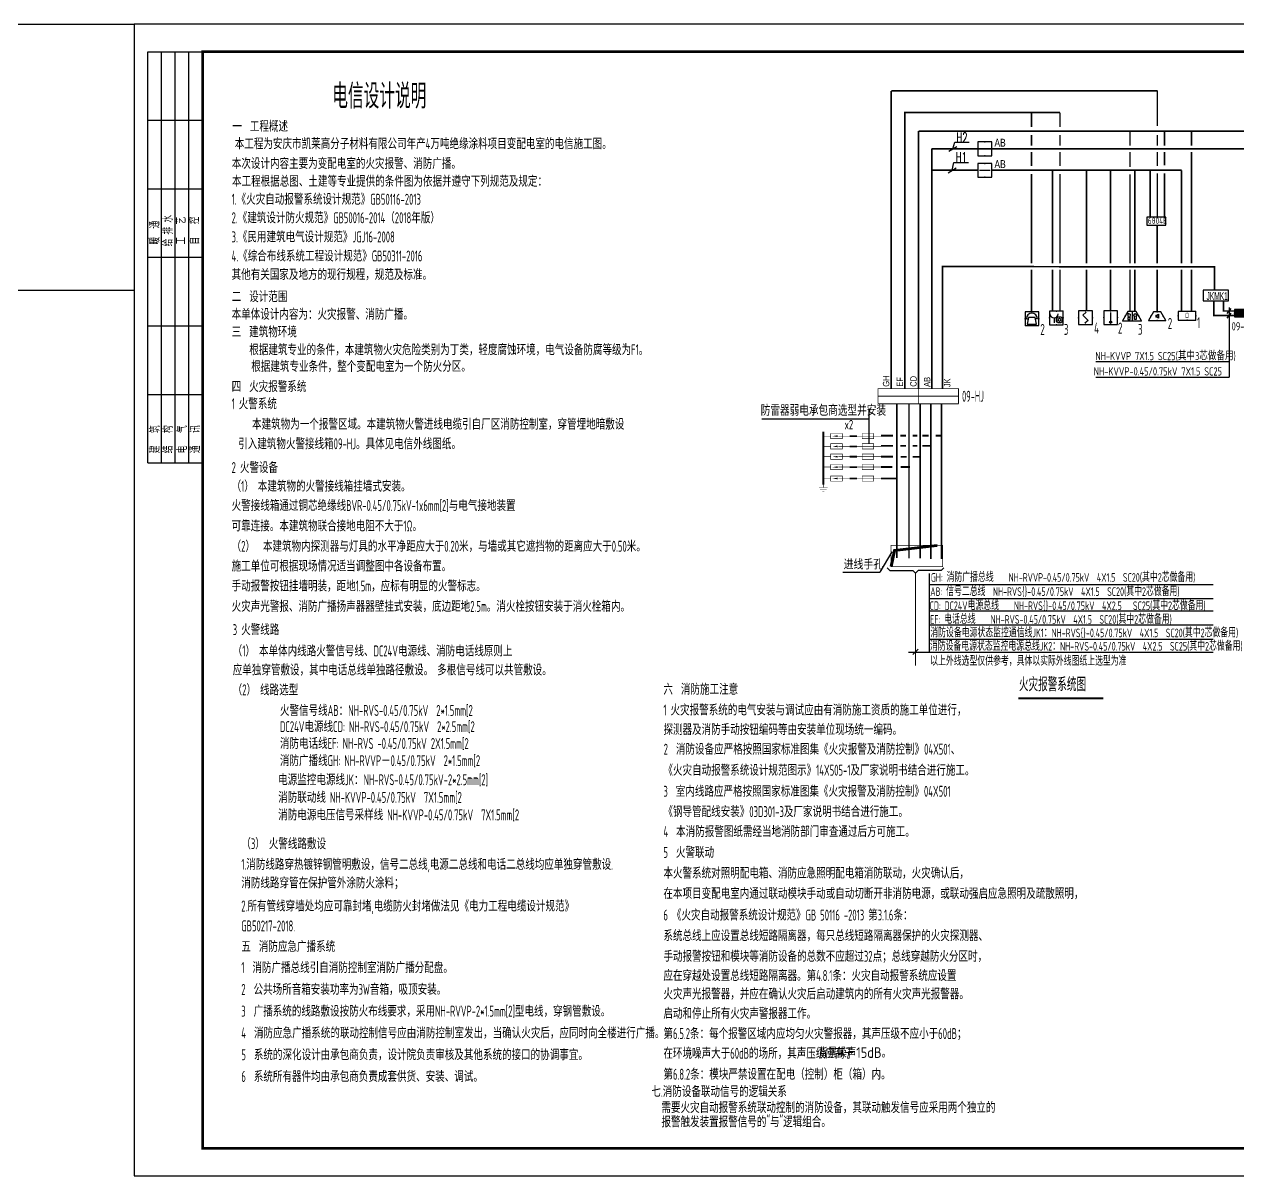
# Model space of a CAD drawing. Extents: x 5211311 to 5622788, y -441754 to -251897.
# Drawn here: x 5373961 to 5418249, y -340059 to -298059 of the extents above; entities that cross this region are included whole.
import ezdxf
from ezdxf.enums import TextEntityAlignment as Align

# ---------------------------------------------------------------- set-up
doc = ezdxf.new("R2010")
doc.units = 0
doc.header["$LTSCALE"] = 1000
doc.header["$MEASUREMENT"] = 0
doc.linetypes.add('DASH', pattern=[0.35, 0.25, -0.1])
doc.linetypes.add('DOTE', pattern=[2.42, 2, -0.2, 0.02, -0.2])
doc.layers.get('0').update_dxf_attribs({"linetype": 'CONTINUOUS'})
for name, color, linetype in [('DIM-消防', 3, 'CONTINUOUS'), ('ELEMENT', 3, 'CONTINUOUS'), ('EQUIP-消防', 3, 'CONTINUOUS'), ('EQUIP-箱柜', 3, 'CONTINUOUS'), ('PUB_DIM', 3, 'CONTINUOUS'), ('PUB_TEXT', 7, 'CONTINUOUS'), ('PUB_TITLE', 4, 'CONTINUOUS'), ('SIG_TEXT', 7, 'CONTINUOUS'), ('TEL_TEXT', 7, 'CONTINUOUS'), ('WALL', 2, 'CONTINUOUS'), ('WINDOW', 4, 'CONTINUOUS'), ('WIRE-消防', 5, 'CONTINUOUS'), ('WIRE-照明', 1, 'CONTINUOUS'), ('底图', 251, 'CONTINUOUS'), ('电信', 7, 'CONTINUOUS'), ('电气', 3, 'CONTINUOUS')]:
    doc.layers.add(name, color=color, linetype=linetype)
doc.styles.add('_TCH_LABEL', font='COMPLEX', dxfattribs={"bigfont": 'GBCBIG'})
doc.styles.add('_TEL_DIM', font='SIMPLEX', dxfattribs={"width": 0.8, "height": 3.5, "bigfont": 'HZTXT'})
doc.styles.add('sce', font='sceie.shx', dxfattribs={"width": 0.8, "height": 400, "bigfont": 'sceic.shx'})
doc.styles.add('SCEI', font='hdtxt.shx', dxfattribs={"width": 0.8, "height": 400, "bigfont": 'hdhztxt.shx'})
doc.styles.add('sceic', font='sceie.shx', dxfattribs={"width": 0.8, "bigfont": 'sceic.shx'})
doc.styles.add('sceie', font='sceie.shx', dxfattribs={"width": 0.7, "bigfont": 'sceic.shx'})
doc.styles.get("Standard").update_dxf_attribs({"font": 'GBENOR', "bigfont": 'GBCBIG'})
doc.styles.add('TG_LINETYPE', font='SIMPLEX', dxfattribs={"width": 0.8, "height": 3, "bigfont": 'HZTXT'})
doc.linetypes.add('TG_BC', pattern='A,2,-0.85,["BC",TG_LINETYPE,S=0.1,R=0,X=-0.65,Y=-0.15],0', length=2.85)
doc.linetypes.add('TG_F', pattern='A,2,-0.4,["F",TG_LINETYPE,S=0.1,R=0,X=-0.28,Y=-0.15],0', length=2.4)

# ---------------------------------------------------------------- blocks, each defined once
blk = doc.blocks.new('$titleblk$00000095')
for p, q in [((-150, 20), (-150, 0)), ((-150, 20), (0, 20)), ((-125, 20), (-125, 0)), ((-100, 20), (-100, 0)), ((-75, 20), (-75, 0)), ((-75, 20), (-75, 0)), ((-50, 20), (-50, 0)), ((-25, 20), (-25, 0)), ((0, 20), (0, 0)), ((-150, 15), (-75, 15)), ((-75, 15), (0, 15)), ((-150, 10), (-75, 10)), ((-75, 10), (0, 10)), ((-150, 5), (-75, 5)), ((-75, 5), (0, 5))]:
    blk.add_line(p, q)
at = {"width": 0.8}
for s, p in [('建   筑', (-146.45, 15.65)), ('暖  通', (-70.35, 15.73)), ('结   构', (-146.45, 10.91)), ('给 排 水', (-71.03, 10.9)), ('电   气', (-146.45, 5.65)), ('工   艺', (-70.35, 6.13)), ('通   讯', (-146.45, 0.88)), ('自   控', (-70.35, 1.24))]:
    blk.add_text(s, height=3.509, dxfattribs=at).set_placement(p)
blk = doc.blocks.new('$equip$00001590')
for p, q in [((0.5, 0), (-0.5, 0)), ((-0.5, 0), (-0.5, -1)), ((0.5, -1), (0.5, 0)), ((-0.4, -0.5), (0.4, -0.5)), ((-0.5, -1), (0.5, -1))]:
    blk.add_line(p, q)
for p in [(0, 0), (-0.5, -0.5), (0.5, -0.5), (0, -1)]:
    blk.add_point(p)
blk.add_solid([(0.4, -0.5), (0.141, -0.465), (0.141, -0.535)])
at = {"flags": 9}
blk.add_attdef('A', (0, 0), '', height=0.00002, dxfattribs=at)
blk.add_attdef('B', text='', height=0.4, dxfattribs=at).set_placement((0.825, -0.677), align=Align.MIDDLE_CENTER)
blk = doc.blocks.new('$equip$00002677')
for p, q in [((-0.3, 0.699), (-0.703, 0)), ((-0.703, 0), (0.703, 0)), ((0.3, 0.699), (-0.3, 0.699)), ((-0.117, 0.421), (-0.117, 0.26)), ((-0.117, 0.421), (-0.036, 0.421)), ((-0.036, 0.26), (-0.117, 0.26)), ((-0.036, 0.421), (0.118, 0.503)), ((-0.036, 0.421), (-0.036, 0.26)), ((0.118, 0.173), (-0.036, 0.26)), ((0.118, 0.503), (0.118, 0.173)), ((0.703, 0), (0.3, 0.699))]:
    blk.add_line(p, q)
at = {"const_width": 0.04}
blk.add_lwpolyline([(-0.3, 0.699), (0.3, 0.699), (0.703, 0), (-0.703, 0), (-0.3, 0.699), (0.3, 0.699)], dxfattribs=at)
blk.add_lwpolyline([(-0.3, 0.699), (0.3, 0.699), (0.703, 0), (-0.703, 0), (-0.3, 0.699), (0.3, 0.699)], dxfattribs=at)
for p in [(-0.501, 0.349), (0, 0.699), (0, 0), (0.502, 0.349)]:
    blk.add_point(p)
at = {"color": 7, "flags": 1}
for tag, height, p in [('A', 0.00002, (0, 0)), ('B', 0.4, (0.961, 0.299))]:
    blk.add_attdef(tag, text='', height=height, dxfattribs=at).set_placement(p, align=Align.MIDDLE_CENTER)
blk = doc.blocks.new('$equip$00002679')
for p, q in [((-0.3, 0.699), (-0.703, 0)), ((-0.703, 0), (0.703, 0)), ((-0.264, 0.249), (-0.304, 0.569)), ((-0.304, 0.569), (-0.128, 0.489)), ((-0.304, 0.249), (-0.304, 0.113)), ((-0.128, 0.249), (-0.304, 0.249)), ((-0.304, 0.113), (-0.128, 0.113)), ((0.3, 0.699), (-0.3, 0.699)), ((0.3, 0.699), (-0.3, 0.699)), ((-0.128, 0.489), (-0.168, 0.249)), ((-0.128, 0.113), (-0.128, 0.249)), ((0, 0.699), (0, 0)), ((0.174, 0.11), (0.174, 0.338)), ((0.294, 0.11), (0.174, 0.11)), ((0.294, 0.338), (0.294, 0.11)), ((0.703, 0), (0.3, 0.699))]:
    blk.add_line(p, q)
at = {"const_width": 0.04}
for points in [[(-0.299, 0.699), (0.301, 0.699), (0.703, 0), (-0.702, 0), (-0.299, 0.699), (0.301, 0.699)], [(-0.3, 0.699), (0.3, 0.699), (0.703, 0), (-0.703, 0), (-0.3, 0.699), (0.3, 0.699)]]:
    blk.add_lwpolyline(points, dxfattribs=at)
blk.add_circle((0.234, 0.43), 0.111)
for p in [(-0.501, 0.349), (0, 0.699), (0, 0), (0.502, 0.349)]:
    blk.add_point(p)
at = {"color": 7, "flags": 1}
for tag, height, p in [('A', 0.00002, (0, 0)), ('B', 0.4, (0.961, 0.299))]:
    blk.add_attdef(tag, text='', height=height, dxfattribs=at).set_placement(p, align=Align.MIDDLE_CENTER)
blk = doc.blocks.new('$equip$00002655')
for p, q in [((-0.5, 1), (-0.5, 0)), ((0.5, 1), (-0.5, 1)), ((0.5, 0), (0.5, 1)), ((-0.5, 0), (0.5, 0)), ((-0.169, 0.5), (-0.169, 0.15))]:
    blk.add_line(p, q)
at = {"const_width": 0.04}
blk.add_lwpolyline([(-0.5, 1), (0.5, 1), (0.5, 0), (-0.5, 0), (-0.5, 1), (0.5, 1)], dxfattribs=at)
for radius in [0.226, 0.113]:
    blk.add_circle((0.227, 0.36), radius)
blk.add_arc((-0.169, 0.8), 0.3, 180, 0)
for p in [(0, 1), (-0.5, 0.5), (0, 0), (0.5, 0.5)]:
    blk.add_point(p)
at = {"color": 7, "flags": 1}
for tag, height, p in [('A', 0.00002, (0, 0)), ('B', 0.4, (0.762, 0.292))]:
    blk.add_attdef(tag, text='', height=height, dxfattribs=at).set_placement(p, align=Align.MIDDLE_CENTER)
blk = doc.blocks.new('$equip$00002649')
for p, q in [((-0.5, 0.5), (-0.5, -0.5)), ((0.5, 0.5), (-0.5, 0.5)), ((-0.2, 0.2), (0.05, 0.4)), ((0, 0), (-0.2, 0.2)), ((0, 0), (0.2, -0.2)), ((0.5, -0.5), (0.5, 0.5)), ((-0.5, -0.5), (0.5, -0.5)), ((0.2, -0.2), (-0.05, -0.4))]:
    blk.add_line(p, q)
at = {"const_width": 0.04}
blk.add_lwpolyline([(-0.5, 0.5), (0.5, 0.5), (0.5, -0.5), (-0.5, -0.5), (-0.5, 0.5), (0.5, 0.5)], dxfattribs=at)
for p in [(-0.5, 0), (0, 0.5), (0.5, 0), (0, -0.5)]:
    blk.add_point(p)
at = {"color": 7, "flags": 1}
for tag, height, p in [('A', 0.00002, (0, 0)), ('B', 0.4, (0.762, -0.208))]:
    blk.add_attdef(tag, text='', height=height, dxfattribs=at).set_placement(p, align=Align.MIDDLE_CENTER)
blk = doc.blocks.new('$equip$00002658')
for p, q in [((0.5, 1), (-0.5, 1)), ((-0.5, 1), (-0.5, 0)), ((0.5, 0), (0.5, 1)), ((-0.5, 0), (0.5, 0)), ((-0.4, 0.5), (-0.27, 0.5)), ((-0.25, 0.6), (-0.35, 0.1)), ((-0.35, 0.1), (0.35, 0.1)), ((0.25, 0.6), (-0.25, 0.6)), ((0.35, 0.1), (0.25, 0.6)), ((0.4, 0.5), (0.27, 0.5))]:
    blk.add_line(p, q)
at = {"const_width": 0.04}
blk.add_lwpolyline([(-0.5, 1), (0.5, 1), (0.5, 0), (-0.5, 0), (-0.5, 1), (0.5, 1)], dxfattribs=at)
blk.add_arc((0, 0.5), 0.4, 0, 180)
for p in [(0, 1), (-0.5, 0.5), (0, 0), (0.5, 0.5)]:
    blk.add_point(p)
at = {"color": 7, "flags": 1}
for tag, height, p in [('A', 0.00002, (0, 0)), ('B', 0.4, (0.762, 0.292))]:
    blk.add_attdef(tag, text='', height=height, dxfattribs=at).set_placement(p, align=Align.MIDDLE_CENTER)
blk = doc.blocks.new('$Equip$00002648')
for p, q in [((-0.5, 0.5), (-0.5, -0.5)), ((0.5, 0.5), (-0.5, 0.5)), ((0, 0.375), (0, -0.412)), ((0.5, -0.5), (0.5, 0.5)), ((-0.5, -0.5), (0.5, -0.5))]:
    blk.add_line(p, q)
at = {"const_width": 0.04}
blk.add_lwpolyline([(-0.5, 0.5), (0.5, 0.5), (0.5, -0.5), (-0.5, -0.5), (-0.5, 0.5), (0.5, 0.5)], dxfattribs=at)
blk.add_circle((0, -0.338), 0.075)
for p in [(-0.5, 0), (0, 0.5), (0.5, 0), (0, -0.5)]:
    blk.add_point(p)
for points in [[(-0.065, -0.3), (0.065, -0.3), (-0.075, -0.338), (0.075, -0.338)], [(-0.065, -0.375), (0.065, -0.375), (-0.075, -0.338), (0.075, -0.338)], [(-0.038, -0.273), (0.037, -0.273), (-0.065, -0.3), (0.065, -0.3)], [(-0.038, -0.402), (0.037, -0.402), (-0.065, -0.375), (0.065, -0.375)], [(0, -0.263), (0, -0.263), (-0.038, -0.273), (0.037, -0.273)], [(0, -0.412), (0, -0.412), (-0.038, -0.402), (0.037, -0.402)]]:
    blk.add_solid(points)
at = {"color": 7, "flags": 1}
for tag, height, p in [('A', 0.00002, (0, 0)), ('B', 0.4, (0.762, -0.208))]:
    blk.add_attdef(tag, text='', height=height, dxfattribs=at).set_placement(p, align=Align.MIDDLE_CENTER)
blk = doc.blocks.new('$equip$00002778')
for p, q in [((0.65, 0.65), (-0.65, 0.65)), ((-0.65, 0.65), (-0.65, 0)), ((-0.65, 0), (0.65, 0)), ((0.65, 0), (0.65, 0.65))]:
    blk.add_line(p, q)
at = {"const_width": 0.04}
blk.add_lwpolyline([(-0.65, 0.65), (-0.65, 0), (0.65, 0), (0.65, 0.65), (-0.65, 0.65), (-0.65, 0)], dxfattribs=at)
for p in [(-0.65, 0.325), (0, 0.65), (0, 0), (0.65, 0.325)]:
    blk.add_point(p)
at = {"color": 7}
blk.add_attdef('$TEXT$', text='', height=0.34, dxfattribs=at).set_placement((0.006, 0.343), align=Align.MIDDLE_CENTER)
at = {"color": 7, "flags": 1}
for tag, height, p in [('A', 0.00002, (0, 0)), ('B', 0.4, (0.905, 0.246))]:
    blk.add_attdef(tag, text='', height=height, dxfattribs=at).set_placement(p, align=Align.MIDDLE_CENTER)
blk = doc.blocks.new('$element$00000582')
at = {"const_width": 0.0233}
for points in [[(0, 0), (0, -1)], [(-0.1, -0.283), (0.1, -0.283), (0.1, -0.717), (-0.1, -0.717), (-0.1, -0.283)]]:
    blk.add_lwpolyline(points, dxfattribs=at)
at = {"flags": 9}
blk.add_attdef('S', (0, 0), '', height=0.00000667, dxfattribs=at)
blk = doc.blocks.new('$element$00000532')
at = {"const_width": 0.0233}
for points in [[(0, 0), (0, -0.283)], [(-0.1, -0.283), (0.1, -0.283), (0.1, -0.717), (-0.1, -0.717), (-0.1, -0.283)], [(0, -1), (0, -0.567)]]:
    blk.add_lwpolyline(points, dxfattribs=at)
for points in [[(-0.033, -0.55), (0.033, -0.55), (0, -0.35), (0.033, -0.55)], [(0.033, -0.55), (0, -0.35), (-0.033, -0.55), (0.033, -0.55)], [(0, -0.367), (-0.033, -0.567), (0.033, -0.567), (0, -0.367)]]:
    blk.add_solid(points)
at = {"flags": 9}
blk.add_attdef('S', (0, 0), '', height=0.00000667, dxfattribs=at)
blk = doc.blocks.new('$element$00000390')
at = {"const_width": 0.0233}
for points in [[(0, 0), (0, -0.375)], [(-0.25, -0.375), (0.25, -0.375)], [(-0.188, -0.5), (0.188, -0.5)], [(-0.062, -0.625), (0.062, -0.625)]]:
    blk.add_lwpolyline(points, dxfattribs=at)
at = {"flags": 9}
blk.add_attdef('S', (0, 0), '', height=0.00000667, dxfattribs=at)
blk = doc.blocks.new('*X177')
at = {"color": 0}
for p, q in [((-250, 33), (-83, 200)), ((-250, 68), (-118, 200)), ((-250, 104), (-154, 200)), ((-250, 139), (-189, 200)), ((-250, 174), (-224, 200)), ((-247, 0), (-47, 200)), ((-212, 0), (-12, 200)), ((-177, 0), (23, 200)), ((-141, 0), (59, 200)), ((-106, 0), (94, 200)), ((-71, 0), (129, 200)), ((-35, 0), (165, 200)), ((0, 0), (200, 200)), ((35, 0), (235, 200)), ((71, 0), (250, 179)), ((106, 0), (250, 144)), ((141, 0), (250, 109)), ((177, 0), (250, 73)), ((212, 0), (250, 38)), ((247, 0), (250, 3))]:
    blk.add_line(p, q, dxfattribs=at)
blk = doc.blocks.new('$equip$00001421')
for p, q in [((0.75, 0.6), (-0.75, 0.6)), ((-0.75, 0.6), (-0.75, 0)), ((-0.75, 0), (0.75, 0)), ((0.75, 0), (0.75, 0.6))]:
    blk.add_line(p, q)
at = {"const_width": 0.6}
blk.add_lwpolyline([(-0.75, 0.3), (0.75, 0.3)], dxfattribs=at)
for p in [(-0.75, 0.3), (0, 0.6), (0, 0), (0.75, 0.3)]:
    blk.add_point(p)
at = {"xscale": 0.00300000000061118, "yscale": 0.00300000000061118, "zscale": 0.00300000000061118}
blk.add_blockref('*X177', (0, 0), dxfattribs=at)
at = {"style": '_TCH_LABEL', "flags": 9}
blk.add_attdef('A', (0, 0), '', height=0.00002, dxfattribs=at)

msp = doc.modelspace()

# ---------------------------------------------------------------- linework, layer by layer
for p, q in [((5405547.8, -317986.6), (5405450.5, -317890.9)), ((5405547.8, -317986.6), (5406391.1, -317986.6)), ((5406488.5, -318082.4), (5406391.1, -317986.6)), ((5406488.5, -318082.4), (5406585.8, -317986.6)), ((5407429.1, -317986.6), (5406585.8, -317986.6)), ((5407429.1, -317986.6), (5407526.4, -317890.9)), ((5406985.4, -318088.4), (5406985.4, -320960.9)), ((5406391.1, -321042.9), (5406585.8, -320851.4))]:
    msp.add_line(p, q)
at = {"color": 4, "linetype": 'Continuous', "const_width": 31.5}
for points in [[(5405120.2, -311900.1), (5405120.2, -311349.4), (5408058.8, -311349.4), (5408058.8, -311900.1)], [(5408058.8, -311900.1), (5405120.2, -311900.1)]]:
    msp.add_lwpolyline(points, dxfattribs=at)
at = {"color": 3, "const_width": 31.5}
for points in [[(5406601.5, -311349.4), (5406601.5, -311900.1)], [(5405120.2, -311624.8), (5408058.8, -311624.8)]]:
    msp.add_lwpolyline(points, dxfattribs=at)
at = {"layer": 'DIM-消防'}
for p, q in [((5407701.3, -302691.2), (5408001.2, -302510.8)), ((5407675.1, -303471.2), (5407975, -303290.7))]:
    msp.add_line(p, q, dxfattribs=at)
for points in [[(5407851.3, -302601), (5407919, -302363.1), (5408443.5, -302363.1)], [(5407825.1, -303381), (5407892.8, -303095.6), (5408417.3, -303095.6)]]:
    msp.add_lwpolyline(points, dxfattribs=at)
at = {"layer": 'EQUIP-消防'}
msp.add_lwpolyline([(5417906, -307754.2), (5416989.9, -307754.2), (5416989.9, -308142.4), (5417906, -308142.4)], close=True, dxfattribs=at)
at = {"layer": 'PUB_TEXT'}
for p, q in [((5406985.4, -318491.6), (5417352.5, -318491.6)), ((5406985.4, -319002.8), (5417352.5, -319002.8)), ((5406985.4, -319451.3), (5417352.5, -319451.3)), ((5406985.4, -319965), (5417352.5, -319965)), ((5406985.4, -320488.5), (5417352.5, -320488.5))]:
    msp.add_line(p, q, dxfattribs=at)
at = {"layer": 'PUB_TITLE'}
msp.add_lwpolyline([(5377969.4, -340058.5), (5437369.4, -340058.5), (5437369.4, -298058.5), (5377969.4, -298058.5)], close=True, dxfattribs=at)
at = {"layer": 'PUB_TITLE', "const_width": 100}
msp.add_lwpolyline([(5380469.4, -339058.5), (5436369.4, -339058.5), (5436369.4, -299058.5), (5380469.4, -299058.5)], close=True, dxfattribs=at)
at = {"layer": 'SIG_TEXT'}
for p, q in [((5404789.5, -312076), (5404789.5, -312986.8)), ((5400881.6, -312451.1), (5404789.5, -312451.1)), ((5404789.5, -312451.1), (5404789.5, -313361.9)), ((5405621.2, -317304.4), (5405180.6, -318044.4)), ((5403840.7, -318044.4), (5405180.6, -318044.4))]:
    msp.add_line(p, q, dxfattribs=at)
at = {"layer": 'WALL', "color": 1, "ltscale": 10}
msp.add_lwpolyline([(5365237.7, -298058.5), (5377969.4, -298058.5), (5377969.4, -307773.6), (5365237.7, -307773.6)], close=True, dxfattribs=at)
at = {"layer": 'WINDOW', "color": 4}
msp.add_lwpolyline([(5415621.3, -305093.9), (5414934.3, -305093.9), (5414934.3, -305385.1), (5415621.3, -305385.1)], close=True, dxfattribs=at)
at = {"layer": 'WIRE-消防', "color": 3, "linetype": 'TG_F', "const_width": 60}
for points in [[(5406097.2, -301248.1), (5406097.2, -308257.3)], [(5406097.2, -301274.3), (5411757.7, -301274.3)], [(5410722, -301278.3), (5410722, -301802)], [(5411761.8, -301278.3), (5411761.8, -301802)], [(5410722, -302095), (5410722, -302488.5)], [(5411761.8, -302095), (5411761.8, -302488.5)], [(5410722, -302713.5), (5410722, -303222.4)], [(5411761.8, -302713.5), (5411761.8, -303222.4)], [(5410722, -303516.6), (5410722, -306015.6)], [(5411761.8, -303516.6), (5411761.8, -306015.6)], [(5410722, -306015.6), (5410722, -306784)], [(5411761.8, -306015.6), (5411761.8, -306784)], [(5410722, -307009), (5410722, -308561.6)], [(5411761.8, -307009), (5411761.8, -308504.7)], [(5406097.2, -307427.6), (5406097.2, -311349.4)], [(5406250.8, -311883.2), (5406250.8, -317534.5)]]:
    msp.add_lwpolyline(points, dxfattribs=at)
at = {"layer": 'WIRE-消防', "linetype": 'Continuous'}
for points, const_width in [([(5407076.1, -302601), (5408768.4, -302601)], 60), ([(5419869.3, -304311.7), (5419869.3, -302601), (5407081.8, -302601)], 60), ([(5407076.1, -303381), (5408768.4, -303381)], 60), ([(5409268.2, -303381), (5416199.7, -303381)], 60), ([(5411488.5, -306015.6), (5411488.5, -303399.9)], 60), ([(5412733.5, -306015.6), (5412733.5, -303370.5)], 60), ([(5413602.6, -306015.6), (5413602.6, -303370.5)], 60), ([(5414490.6, -303376.4), (5414490.6, -306015.6)], 60), ([(5416199.7, -303381), (5416199.7, -306015.6)], 60), ([(5411488.5, -306784), (5411488.5, -306015.6)], 60), ([(5412733.5, -306784), (5412733.5, -306015.6)], 60), ([(5413602.6, -306784), (5413602.6, -306015.6)], 60), ([(5414490.6, -306015.6), (5414490.6, -306784)], 60), ([(5416199.7, -306015.6), (5416199.7, -306784)], 60), ([(5411488.5, -308504.7), (5411488.5, -307009)], 60), ([(5412733.5, -308504.7), (5412733.5, -307009)], 60), ([(5413602.6, -308504.7), (5413602.6, -307009)], 60), ([(5414490.6, -307009), (5414490.6, -308534.9)], 60), ([(5416199.7, -307009), (5416199.7, -308529.9)], 60), ([(5403125, -312914.8), (5403125, -314851.1)], 64.3), ([(5404087.3, -313081.8), (5404354.5, -313081.8)], 64.3), ([(5405233.7, -313063.5), (5405670.2, -313063.5)], 64.3), ([(5405929.7, -313063.5), (5406142.7, -313063.5)], 64.3), ([(5406386.4, -313063.5), (5406555.3, -313063.5)], 64.3), ([(5406742.6, -313063.5), (5406965.4, -313063.5)], 64.3), ([(5407225.4, -313063.5), (5407445.4, -313063.5)], 64.3), ([(5404087.3, -313456.8), (5404354.5, -313456.8)], 64.3), ([(5405233.7, -313438.6), (5405670.2, -313438.6)], 64.3), ([(5405929.7, -313438.6), (5406142.7, -313438.6)], 64.3), ([(5405952.3, -313438.6), (5405948.1, -313438.6)], 64.3), ([(5406386.4, -313438.6), (5406555.3, -313438.6)], 64.3), ([(5406742.6, -313438.6), (5407067.8, -313438.6)], 64.3), ([(5404087.3, -313831.9), (5404354.5, -313831.9)], 64.3), ([(5405233.7, -313830), (5405667.9, -313831.4)], 64.3), ([(5405944.8, -313833.4), (5406165.5, -313835.4)], 64.3), ([(5406383.7, -313836.5), (5406669.7, -313838)], 64.3), ([(5404087.3, -314212.2), (5404354.5, -314212.2)], 64.3), ([(5405233.7, -314207.7), (5405647.4, -314207.7)], 64.3), ([(5405947.1, -314207.7), (5406282.9, -314207.7)], 64.3), ([(5404087.3, -314627.2), (5404354.5, -314627.2)], 64.3), ([(5405233.7, -314622.7), (5405809.5, -314622.7)], 64.3)]:
    msp.add_lwpolyline(points, dxfattribs=dict(at, const_width=const_width))
at = {"layer": 'WIRE-消防', "color": 5, "linetype": 'Continuous', "const_width": 60}
for points in [[(5407081.8, -307898.3), (5407081.8, -302601)], [(5415052.2, -305093.9), (5415052.2, -303366.2)], [(5415307.2, -305383.1), (5415307.2, -306015.6)], [(5415307.2, -306015.6), (5415307.2, -306784)], [(5415307.2, -307009), (5415307.2, -308544)], [(5407081.8, -311349.4), (5407081.8, -307453.2)], [(5417373.8, -308158), (5417373.8, -308716.1)], [(5417725.2, -308539.9), (5417725.2, -308142.4)], [(5418133.5, -308685.5), (5417366.1, -308685.5)], [(5418133.5, -308516.9), (5417710, -308516.9)], [(5407049.4, -317558.4), (5407049.4, -311883.2)]]:
    msp.add_lwpolyline(points, dxfattribs=at)
at = {"layer": 'WIRE-消防', "color": 6, "linetype": 'DOTE', "const_width": 60}
for points in [[(5417400.9, -307769.9), (5417400.9, -306905.1), (5407476.3, -306896.5), (5407476.3, -311359.4)], [(5407438, -317558.4), (5407438, -311883.2)]]:
    msp.add_lwpolyline(points, dxfattribs=at)
at = {"layer": 'WIRE-照明', "color": 0}
msp.add_line((5406236, -320960.9), (5417352.5, -320960.9), dxfattribs=at)
at = {"layer": 'WIRE-照明', "color": 4, "linetype": 'TG_BC', "const_width": 60}
for points in [[(5405604.8, -300487.1), (5415326.3, -300487.1)], [(5405604.8, -308206), (5405604.8, -300491.8)], [(5415314.6, -300495.8), (5415314.6, -301767.1)], [(5415314.6, -302092.5), (5415314.6, -302488.5)], [(5415314.6, -302713.5), (5415314.6, -303229.6)], [(5415314.6, -303501.2), (5415314.6, -305093.8)], [(5405604.8, -311349.4), (5405604.8, -307478.8)], [(5405809.4, -311893.1), (5405809.4, -317525.5)]]:
    msp.add_lwpolyline(points, dxfattribs=at)
at = {"layer": 'WIRE-照明', "color": 1, "linetype": 'DASH', "const_width": 60}
for points in [[(5406601.5, -301953.6), (5406601.5, -308077.8)], [(5406601.5, -301953.6), (5420246.3, -301953.6), (5420246.3, -304311.7)], [(5414316.8, -301920.9), (5414316.8, -302488.5)], [(5415577.2, -301980.4), (5415577.2, -302488.5)], [(5416558.6, -301953.6), (5416558.6, -302488.5)], [(5414316.8, -302713.5), (5414316.8, -303269.7)], [(5415577.2, -302713.5), (5415577.2, -303203.4)], [(5416558.6, -302713.5), (5416558.6, -303493.5)], [(5414316.8, -303530.8), (5414316.8, -306015.6)], [(5415577.2, -303499.5), (5415577.2, -305093.8)], [(5416558.6, -303493.5), (5416558.6, -306015.6)], [(5414316.8, -306015.6), (5414316.8, -306784)], [(5416558.6, -306015.6), (5416558.6, -306784)], [(5414316.8, -307009), (5414316.8, -308534.9)], [(5416558.6, -307009), (5416558.6, -308554.9)], [(5406601.5, -308077.8), (5406601.5, -311349.4)], [(5406660.9, -311883.2), (5406660.9, -317543.5)]]:
    msp.add_lwpolyline(points, dxfattribs=at)
at = {"layer": 'WIRE-照明', "color": 0, "const_width": 45}
msp.add_lwpolyline([(5406488.5, -318075), (5406488.5, -321449.4)], dxfattribs=at)
at = {"layer": '底图', "color": 0, "const_width": 70}
msp.add_lwpolyline([(5410240.5, -322643.5), (5413343.8, -322643.5)], dxfattribs=at)
at = {"layer": '电气'}
for p, q in [((5417869.4, -308609.3), (5418003.6, -308421.4)), ((5417869.4, -308777.9), (5418003.6, -308589.9)), ((5417942, -308393.7), (5417942, -310924.6)), ((5413064.1, -310364.7), (5417942, -310364.7)), ((5413064.1, -310924.6), (5417942, -310924.6))]:
    msp.add_line(p, q, dxfattribs=at)
at = {"layer": '电气', "lineweight": 60, "const_width": 20}
msp.add_lwpolyline([(5405595.5, -317064.8), (5407481, -317064.8), (5407481, -317842.2), (5405595.5, -317842.2), (5405595.5, -317064.8)], dxfattribs=at)
at = {"layer": '电气', "lineweight": 60}
msp.add_lwpolyline([(5405595.5, -317842.2), (5405717.5, -317249.6), (5407282.8, -317064.8)], dxfattribs=at)

# ---------------------------------------------------------------- block references
at = {"layer": 'ELEMENT', "xscale": -963.9000000000233, "yscale": 963.9000000000233, "zscale": 963.9000000000002}
for name, p, rotation in [('$element$00000532', (5403123.4, -313081.8), 90), ('$element$00000582', (5405233.7, -313081.8), 270), ('$element$00000532', (5403123.4, -313456.8), 90), ('$element$00000582', (5405233.7, -313456.8), 270), ('$element$00000532', (5403123.4, -313831.9), 90), ('$element$00000582', (5405233.7, -313831.9), 270), ('$element$00000532', (5403123.4, -314212.2), 90), ('$element$00000582', (5405233.7, -314212.2), 270), ('$element$00000532', (5403123.4, -314627.2), 90), ('$element$00000582', (5405233.7, -314627.2), 270)]:
    msp.add_blockref(name, p, dxfattribs=dict(at, rotation=rotation))
at = {"layer": 'ELEMENT', "xscale": -642.6000000000931, "yscale": 642.5999999999767, "zscale": 642.6000000000001}
msp.add_blockref('$element$00000390', (5403125, -314714.9), dxfattribs=at)
at = {"layer": 'EQUIP-消防', "color": 3, "linetype": 'Continuous', "xscale": 500, "yscale": 500, "zscale": 500}
for p in [(5409018.2, -302351), (5409018.2, -303131)]:
    msp.add_blockref('$equip$00001590', p, dxfattribs=at)
at = {"layer": 'EQUIP-消防'}
for name, p, xscale, yscale, zscale in [('$equip$00002658', (5410735.4, -309048.3), 500, 500, 500), ('$equip$00002655', (5411630.9, -309019.5), 500, 500, 500), ('$equip$00002649', (5412692.3, -308764.8), 500, 500, 500), ('$Equip$00002648', (5413610.5, -308754.9), 500, 500, 500), ('$equip$00002679', (5414391, -308880.9), 500, 500, 500), ('$equip$00002677', (5415307, -308857.5), 450, 450, 450)]:
    msp.add_blockref(name, p, dxfattribs=dict(at, xscale=xscale, yscale=yscale, zscale=zscale))
at = {"layer": 'EQUIP-消防', "xscale": 500, "yscale": 500, "zscale": 500}
msp.add_blockref('$equip$00002778', (5416399.2, -308854.9), dxfattribs=at).add_auto_attribs({'$TEXT$': 'D'})
at = {"layer": 'EQUIP-箱柜', "xscale": 449.820000000298, "yscale": 449.820000000298, "zscale": 449.820000000298}
msp.add_blockref('$equip$00001421', (5418470.8, -308735.2), dxfattribs=at)
at = {"layer": 'PUB_TITLE', "xscale": 100, "yscale": 100, "zscale": 100, "rotation": 90}
msp.add_blockref('$titleblk$00000095', (5380469.4, -299058.5), dxfattribs=at)

# ---------------------------------------------------------------- texts
at = {"layer": 'DIM-消防', "color": 7, "style": '_TEL_DIM', "width": 0.64}
for s, p in [('H2', (5407984.9, -302361.8)), ('H1', (5407958.7, -303075.3))]:
    msp.add_text(s, height=350, dxfattribs=at).set_placement(p)
at = {"layer": 'PUB_DIM', "style": 'sceie', "width": 0.6}
msp.add_text('09-HJ', height=400, dxfattribs=at).set_placement((5408187.8, -311826.4))
at = {"layer": 'PUB_TEXT'}
for s, height, style, width, p in [('AB', 288, 'SCEI', 0.8, (5409370.1, -302522.7, -27632.6)), ('AB', 288, 'SCEI', 0.8, (5409370.1, -303302.7, -27632.6)), ('6804E', 225, 'sceie', 0.8, (5414968.4, -305335)), ('GH: 消防广播总线    NH-RVVP-0.45/0.75kV  4X1.5  SC20(其中2芯做备用)', 314.874, 'sceie', 0.7, (5407049.3, -318393.3)), ('AB: 信号二总线  NH-RVS{}-0.45/0.75kV  4X1.5  SC20(其中2芯做备用)', 314.874, 'sceie', 0.7, (5407027.7, -318909.8)), ('CD: DC24V电源总线    NH-RVS{}-0.45/0.75kV  4X2.5   SC25(其中2芯做备用)', 314.874, 'sceie', 0.7, (5407005, -319424.4)), ('EF: 电话总线    NH-RVS-0.45/0.75kV  4X1.5  SC20(其中2芯做备用)', 314.874, 'sceie', 0.7, (5407022.9, -319925.1)), ('消防设备电源状态监控通信线JK1：NH-RVS{}-0.45/0.75kV  4X1.5  SC20(其中2芯做备用)', 314.874, 'sceie', 0.7, (5407029.7, -320416.4)), ('消防设备电源状态监控电源总线JK2：NH-RVS-0.45/0.75kV  4X2.5  SC25(其中2芯做备用)', 314.874, 'sceie', 0.7, (5407014.8, -320904))]:
    msp.add_text(s, height=height, dxfattribs=dict(at, style=style, width=width)).set_placement(p)
at = {"layer": 'PUB_TEXT', "style": 'sceie', "width": 0.7}
msp.add_text('以上外线选型仅供参考，具体以实际外线图纸上选型为准', height=314.874, dxfattribs=at).set_placement((5407026.3, -321292.1), align=Align.MIDDLE_LEFT)
at = {"layer": 'SIG_TEXT', "style": 'sceic', "width": 0.8}
for s, p in [('09-ALE1', (5418026.8, -309224.4)), ('NH-KVVP 7X1.5 SC25(其中3芯做备用)', (5413054.4, -310310.9)), ('NH-KVVP-0.45/0.75kV 7X1.5 SC25', (5412994.4, -310870.7))]:
    msp.add_text(s, height=300, dxfattribs=at).set_placement(p)
at = {"layer": 'TEL_TEXT'}
msp.add_text('背景噪声15dB。', height=385.82, dxfattribs=at).set_placement((5402936, -335760))
at = {"layer": '电信'}
for s, height, style, width, p in [('一  工程概述', 400, 'sceic', 0.67, (5381554.8, -301981.7)), ('本工程为安庆市凯莱高分子材料有限公司年产4万吨绝缘涂料项目变配电室的电信施工图。', 400, 'sceic', 0.67, (5381643, -302614.8)), ('本次设计内容主要为变配电室的火灾报警、消防广播。', 400, 'sceic', 0.67, (5381535.6, -303335.9)), ('本工程根据总图、土建等专业提供的条件图为依据并遵守下列规范及规定：', 400, 'sceic', 0.67, (5381542.8, -303985.1)), ('1.《火灾自动报警系统设计规范》GB50116-2013', 400, 'sceic', 0.67, (5381528.6, -304641)), ('2.《建筑设计防火规范》GB50016-2014（2018年版）', 400, 'sceic', 0.67, (5381528.6, -305316.3)), ('3.《民用建筑电气设计规范》JGJ16-2008', 400, 'sceic', 0.67, (5381528.6, -306013.7)), ('4.《综合布线系统工程设计规范》GB50311-2016', 400, 'sceic', 0.67, (5381528.6, -306711.2)), ('其他有关国家及地方的现行规程，规范及标准。', 400, 'sceic', 0.67, (5381528.6, -307386)), ('二  设计范围', 400, 'sceic', 0.67, (5381528.6, -308194.4)), ('JKMK1', 288, 'SCEI', 0.5, (5417111.3, -308115)), ('本单体设计内容为：火灾报警、消防广播。', 400, 'sceic', 0.67, (5381528.6, -308837.4)), ('三  建筑物环境', 400, 'sceic', 0.67, (5381528.6, -309479)), ('根据建筑专业的条件，本建筑物火灾危险类别为丁类，轻度腐蚀环境，电气设备防腐等级为F1。', 400, 'sceic', 0.67, (5382173.2, -310129.2)), ('根据建筑专业条件，整个变配电室为一个防火分区。', 400, 'sceic', 0.67, (5382245.3, -310738.1)), ('四  火灾报警系统', 400, 'sceic', 0.67, (5381528.6, -311473.2)), ('1 火警系统', 400, 'sceic', 0.67, (5381528.6, -312102.6)), ('防雷器弱电承包商选型并安装', 400, 'sceie', 0.8, (5400838.2, -312339.6)), ('本建筑物为一个报警区域。本建筑物火警进线电缆引自厂区消防控制室，穿管埋地暗敷设', 400, 'sceic', 0.67, (5382273.9, -312843.7)), ('x2', 340, 'sce', 0.8, (5403900.8, -312831)), ('引入建筑物火警接线箱09-HJ。具体见电信外线图纸。', 400, 'sceic', 0.67, (5381768.4, -313560.1)), ('2 火警设备', 400, 'sceic', 0.67, (5381528.6, -314427.7)), ('（1） 本建筑物的火警接线箱挂墙式安装。', 400, 'sceic', 0.67, (5381528.6, -315108.8)), ('火警接线箱通过铜芯绝缘线BVR-0.45/0.75kV-1x6mm[2]与电气接地装置', 400, 'sceic', 0.67, (5381528.6, -315811.9)), ('可靠连接。本建筑物联合接地电阻不大于1Ω。', 400, 'sceic', 0.67, (5381528.6, -316556)), ('（2）  本建筑物内探测器与灯具的水平净距应大于0.20米，与墙或其它遮挡物的距离应大于0.50米。', 400, 'sceic', 0.67, (5381528.6, -317299.1)), ('进线手孔', 360, 'sceie', 0.8, (5403866.7, -317944.7)), ('施工单位可根据现场情况适当调整图中各设备布置。', 400, 'sceic', 0.67, (5381528.6, -318020.4)), ('手动报警按钮挂墙明装，距地1.5m，应标有明显的火警标志。', 400, 'sceic', 0.67, (5381528.6, -318747.3)), ('火灾声光警报、消防广播扬声器器壁挂式安装，底边距地2.5m。消火栓按钮安装于消火栓箱内。', 400, 'sceic', 0.67, (5381528.6, -319491.4)), ('3 火警线路', 400, 'sceic', 0.67, (5381568.9, -320341.1)), ('（1） 本单体内线路火警信号线、DC24V电源线、消防电话线原则上', 400, 'sceic', 0.67, (5381568.9, -321116.8)), ('应单独穿管敷设，其中电话总线单独路径敷设。 多根信号线可以共管敷设。', 400, 'sceic', 0.67, (5381568.9, -321810.6)), ('火灾报警系统图', 500, 'sceie', 0.7, (5410263.9, -322385.6)), ('（2） 线路选型', 400, 'sceic', 0.67, (5381568.9, -322536.5)), ('六  消防施工注意', 400, 'sceic', 0.67, (5397287.8, -322515)), ('火警信号线AB：NH-RVS-0.45/0.75kV  2*1.5mm[2', 400, 'sceic', 0.67, (5383292.1, -323287.5)), ('1 火灾报警系统的电气安装与调试应由有消防施工资质的施工单位进行，', 400, 'sceic', 0.67, (5397287.8, -323270)), ('DC24V电源线CD: NH-RVS-0.45/0.75kV  2*2.5mm[2', 400, 'sceic', 0.67, (5383292.1, -323878.4)), ('探测器及消防手动按钮编码等由安装单位现场统一编码。', 400, 'sceic', 0.67, (5397287.8, -323983)), ('消防电话线EF: NH-RVS -0.45/0.75kV 2X1.5mm[2', 400, 'sceic', 0.67, (5383292.1, -324491.6)), ('2  消防设备应严格按照国家标准图集《火灾报警及消防控制》04X501、', 400, 'sceic', 0.67, (5397297.8, -324701.1)), ('消防广播线GH: NH-RVVP－0.45/0.75kV  2*1.5mm[2', 400, 'sceic', 0.67, (5383292.1, -325118.6)), ('《火灾自动报警系统设计规范图示》14X505-1及厂家说明书结合进行施工。', 400, 'sceic', 0.67, (5397287.8, -325466.5)), ('电源监控电源线JK：NH-RVS-0.45/0.75kV-2*2.5mm[2]', 400, 'sceic', 0.67, (5383228.1, -325814.2)), ('3  室内线路应严格按照国家标准图集《火灾报警及消防控制》04X501', 400, 'sceic', 0.67, (5397287.8, -326236.7)), ('消防联动线 NH-KVVP-0.45/0.75kV  7X1.5mm[2 ', 400, 'sceic', 0.67, (5383228.1, -326458.8)), ('消防电源电压信号采样线 NH-KVVP-0.45/0.75kV  7X1.5mm[2 ', 400, 'sceic', 0.67, (5383228.1, -327096.9)), ('《钢导管配线安装》03D301-3及厂家说明书结合进行施工。', 400, 'sceic', 0.67, (5397287.8, -326978)), ('4  本消防报警图纸需经当地消防部门审查通过后方可施工。', 400, 'sceic', 0.67, (5397287.8, -327704)), ('（3） 火警线路敷设', 400, 'sceic', 0.67, (5381882, -328148.1)), ('5  火警联动', 400, 'sceic', 0.67, (5397287.8, -328464.8)), ('1.消防线路穿热镀锌钢管明敷设，信号二总线,电源二总线和电话二总线均应单独穿管敷设.', 400, 'sceic', 0.67, (5381882, -328902.6)), ('本火警系统对照明配电箱、消防应急照明配电箱消防联动，火灾确认后，', 400, 'sceic', 0.67, (5397287.8, -329220.1)), ('消防线路穿管在保护管外涂防火涂料；', 400, 'sceic', 0.67, (5381882, -329577.4)), ('在本项目变配电室内通过联动模块手动或自动切断开非消防电源，或联动强启应急照明及疏散照明，', 400, 'sceic', 0.67, (5397287.8, -329962.8)), ('2.所有管线穿墙处均应可靠封堵,电缆防火封堵做法见《电力工程电缆设计规范》', 400, 'sceic', 0.67, (5381882, -330421.8)), ('6 《火灾自动报警系统设计规范》GB 50116 -2013 第3.1.6条：', 400, 'sceic', 0.67, (5397287.8, -330750.3)), ('GB50217-2018.', 400, 'sceic', 0.67, (5381882, -331148)), ('系统总线上应设置总线短路隔离器，每只总线短路隔离器保护的火灾探测器、', 400, 'sceic', 0.67, (5397287.8, -331502.6)), ('五  消防应急广播系统', 400, 'sceic', 0.67, (5381882, -331899)), ('手动报警按钮和模块等消防设备的总数不应超过32点；总线穿越防火分区时，', 400, 'sceic', 0.67, (5397287.8, -332256.5)), ('1  消防广播总线引自消防控制室消防广播分配盘。', 400, 'sceic', 0.67, (5381882, -332667.3)), ('应在穿越处设置总线短路隔离器。第4.8.1条：火灾自动报警系统应设置', 400, 'sceic', 0.67, (5397287.8, -332956.6)), ('2  公共场所音箱安装功率为3W音箱，吸顶安装。', 400, 'sceic', 0.67, (5381882, -333461.6)), ('火灾声光报警器，并应在确认火灾后启动建筑内的所有火灾声光报警器。', 400, 'sceic', 0.67, (5397287.8, -333627.4)), ('3  广播系统的线路敷设按防火布线要求，采用NH-RVVP-2*1.5mm[2]型电线，穿钢管敷设。', 400, 'sceic', 0.67, (5381882, -334255.9)), ('启动和停止所有火灾声警报器工作。', 400, 'sceic', 0.67, (5397287.8, -334338)), ('4  消防应急广播系统的联动控制信号应由消防控制室发出，当确认火灾后，应同时向全楼进行广播。', 400, 'sceic', 0.67, (5381882, -335050.3)), ('第6.5.2条：每个报警区域内应均匀火灾警报器，其声压级不应小于60dB；', 400, 'sceic', 0.67, (5397287.8, -335073.6)), ('5  系统的深化设计由承包商负责，设计院负责审核及其他系统的接口的协调事宜。', 400, 'sceic', 0.67, (5381882, -335844.6)), ('在环境噪声大于60dB的场所，其声压级应高于', 400, 'sceic', 0.67, (5397287.8, -335792.7)), ('第6.8.2条：模块严禁设置在配电（控制）柜（箱）内。', 400, 'sceic', 0.67, (5397287.8, -336557.3)), ('6  系统所有器件均由承包商负责成套供货、安装、调试。', 400, 'sceic', 0.67, (5381882, -336638.9)), ('七.消防设备联动信号的逻辑关系', 400, 'sceic', 0.67, (5396848.9, -337188.4)), ('需要火灾自动报警系统联动控制的消防设备，其联动触发信号应采用两个独立的', 400, 'sceic', 0.67, (5397214.9, -337770.5)), ('报警触发装置报警信号的"与"逻辑组合。', 400, 'sceic', 0.67, (5397214.9, -338293))]:
    msp.add_text(s, height=height, dxfattribs=dict(at, style=style, width=width)).set_placement(p)
at = {"layer": '电信', "style": 'SCEI', "width": 0.85}
for s, p in [('GH', (5405414.7, -311279.9)), ('EF', (5405919, -311279.9)), ('CD', (5406411.4, -311279.9)), ('AB', (5406909.2, -311285)), ('JK', (5407648.2, -311295))]:
    msp.add_text(s, height=233.28, rotation=90, dxfattribs=at).set_placement(p, align=Align.MIDDLE_LEFT)
at = {"layer": '电气', "color": 0, "style": 'sceic', "width": 0.67}
msp.add_text('电信设计说明', height=900, dxfattribs=at).set_placement((5385200.2, -301131.4))
at = {"layer": '电气', "color": 3, "style": 'sceie', "width": 0.7}
for s, p in [('2', (5411043, -309388.1, -24859.4)), ('3', (5411903, -309388.1, -24859.4)), ('4', (5413008, -309339.8, -24859.4)), ('2', (5413877.2, -309339.8, -24859.4)), ('3', (5414608, -309386.5, -24859.4)), ('2', (5415694.5, -309171.7, -24859.4)), ('1', (5416761.9, -309143.8, -24859.4))]:
    msp.add_text(s, height=400, dxfattribs=at).set_placement(p)

doc.saveas('drawing.dxf')
